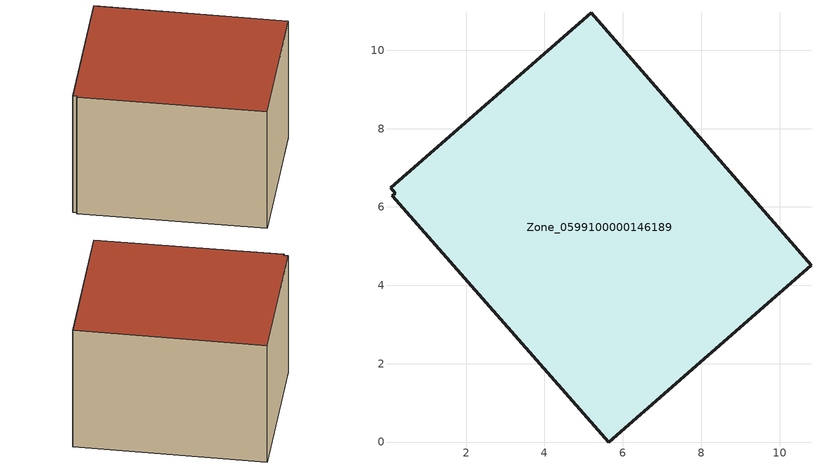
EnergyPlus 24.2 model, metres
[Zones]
Zone_0599100000146189
 floor ground (C_G): 5.64,0 0.12,6.29 0.19,6.35 0.07,6.49 5.19,10.95 10.8,4.51 z0
 wall outside (C_F): 5.64,0 10.8,4.51 5.19,10.95 0.07,6.49 0.19,6.35 0.12,6.29 5.64,0 z0:6.22
 roof outside (C_R): 0.12,6.29 5.64,0 10.8,4.51 5.19,10.95 0.07,6.49 0.19,6.35 z6.22
[BUILDING]
Pand.0599100000146189: North Axis=0; Terrain=City; Loads Convergence Tolerance Value=0.04; Temperature Convergence Tolerance Value=0.4; Solar Distribution=FullExterior; Maximum Number of Warmup Days=25; Minimum Number of Warmup Days=1
[Site:Location]
Rotterdam.The.Hague.AP_ZH_NLD Design_Conditions: Latitude=51.96; Longitude=4.45; Time Zone=1; Elevation=-4.5
[SITE:GROUNDTEMPERATURE:BUILDINGSURFACE]
18, 18, 18, 18, 18, 18, 18, 18, 18, 18, 18, 18
[MATERIAL] Thermal Absorptance=0.9; Solar Absorptance=0.7; Visible Absorptance=0.7
Name | Roughness | Thickness | Conductivity | Density | Specific Heat
G.TC.1946 | MediumSmooth | 0.15 | 1 | 540 | 1210
F.TC.1946 | Rough | 0.3 | 0.857143 | 1920 | 840
R.TC.1946 | MediumRough | 0.2 | 0.909091 | 1500 | 1000
[CONSTRUCTION]
C_G: G.TC.1946
C_F: F.TC.1946
C_R: R.TC.1946
[ZONE]
Zone_0599100000146189: Type=1; Multiplier=1; Ceiling Height=Autocalculate; Volume=Autocalculate; Floor Area=autocalculate; Part of Total Floor Area=Yes
[ZONEINFILTRATION:DESIGNFLOWRATE]
Infil_Zone_0599100000146189: Zone or ZoneList or Space or SpaceList=Zone_0599100000146189; Schedule=AlwaysOn; Design Flow Rate Calculation Method=Flow/Area; Flow Rate per Floor Area=0.003; Constant Term Coefficient=1; Temperature Term Coefficient=0; Velocity Term Coefficient=0; Velocity Squared Term Coefficient=0
[HVACTEMPLATE:ZONE:IDEALLOADSAIRSYSTEM]
Zone_0599100000146189: Maximum Heating Supply Air Temperature=50; Minimum Cooling Supply Air Temperature=13; Maximum Heating Supply Air Humidity Ratio=0.0156; Minimum Cooling Supply Air Humidity Ratio=0.0077; Heating Limit=NoLimit; Cooling Limit=NoLimit; Dehumidification Control Type=ConstantSensibleHeatRatio; Cooling Sensible Heat Ratio=0.7; Dehumidification Setpoint=60; Humidification Control Type=None; Humidification Setpoint=30; Outdoor Air Method=None; Outdoor Air Flow Rate per Person=0.00944; Outdoor Air Flow Rate per Zone Floor Area=0; Outdoor Air Flow Rate per Zone=0; Demand Controlled Ventilation Type=None; Outdoor Air Economizer Type=NoEconomizer; Heat Recovery Type=None; Sensible Heat Recovery Effectiveness=0.7; Latent Heat Recovery Effectiveness=0.65
[ZONECONTROL:THERMOSTAT]
ThermostatControl_Zone_0599100000146189: Zone or ZoneList=Zone_0599100000146189; Control Type Schedule=DualSetpointControlType; Control 1=Thermostat_Zone_0599100000146189; Temperature Difference Between Cutout And Setpoint=0
[THERMOSTATSETPOINT:DUALSETPOINT]
Thermostat_Zone_0599100000146189: Heating Setpoint Temperature Schedule=HeatingSetpoint_Zone_0599100000146189; Cooling Setpoint Temperature Schedule=CoolingSetpoint_Zone_0599100000146189
[SCHEDULE:COMPACT]
HeatingSetpoint_Zone_0599100000146189: Through: 12/31, For: AllDays, Until: 24:00, 21
CoolingSetpoint_Zone_0599100000146189: Through: 12/31, For: AllDays, Until: 24:00, 24
DualSetpointControlType: Through: 12/31, For: AllDays, Until: 24:00, 4
AlwaysOn: Through: 12/31, For: AllDays, Until: 24:00, 1
